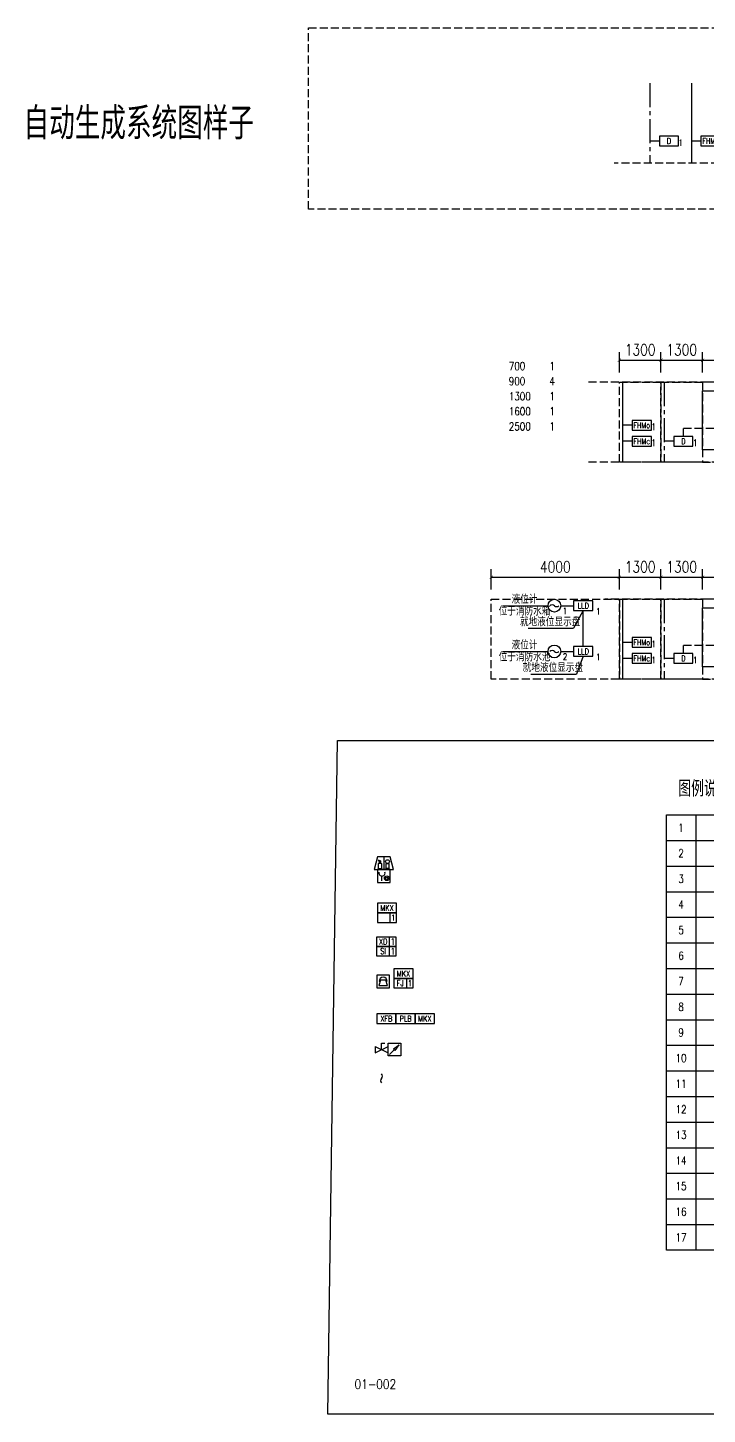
# Model space of a CAD drawing. Header units: millimetres. Extents: x -2817 to 99833, y 5022 to 48346.
# Drawn here: x -2817 to 18412, y 5022 to 48346 of the extents above; entities that cross this region are included whole.
import ezdxf
from ezdxf.enums import TextEntityAlignment as Align
from ezdxf.lldxf.tags import DXFTag

# ---------------------------------------------------------------- set-up
doc = ezdxf.new("R2010")
doc.units = ezdxf.units.MM
doc.header["$LTSCALE"] = 1000
doc.header["$PDMODE"] = 1
doc.header["$PDSIZE"] = 1
doc.linetypes.add('CENTER2', pattern=[1.125, 0.75, -0.125, 0.125, -0.125])
doc.linetypes.add('DASH', pattern=[0.35, 0.25, -0.1])
for name, color, linetype in [('E-ANNO-TEXT', 6, 'Continuous'), ('E-EQUIP', 4, 'Continuous'), ('FA-防火分区', 3, 'Continuous')]:
    doc.layers.add(name, color=color, linetype=linetype)
doc.styles.add('E-TEXT', font='romans.shx', dxfattribs={"width": 0.8, "bigfont": 'hztxt.shx'})
doc.styles.get("Standard").update_dxf_attribs({"font": 'tjromans.shx', "width": 0.8, "bigfont": 'tj-hztxt.shx'})
tags = doc.linetypes.add('TJAD_FA_L', pattern='A,0.75,-0.1,["L",E-TEXT,S=0.2,R=0,X=0,Y=-0.1],-0.3', length=1.15).pattern_tags.tags
tags[6] = DXFTag(74, 10)
doc.dimstyles.get("Standard").update_dxf_attribs({"dimscale": 100, "dimtxt": 3.5, "dimasz": 1, "dimexe": 2.5, "dimexo": 3, "dimgap": 1.5, "dimtad": 1, "dimdec": 0, "dimzin": 0, "dimdsep": 46, "dimtxsty": 'Standard', "dimblk": 'ARCHTICK', "dimcen": 0.09, "dimadec": 0, "dimazin": 0, "dimtfac": 1, "dimtdec": 0, "dimtix": 1, "dimtmove": 2, "dimatfit": 3, "dimfxl": 0, "dimtolj": 1, "dimtzin": 0, "dimarcsym": 0})

# ---------------------------------------------------------------- blocks, each defined once
blk = doc.blocks.new('E-ANNO-连续符号')
at = {"color": 6}
for centre, start, end in [((-0.71, 0.71), 315, 45), ((0.71, -0.71), 135, 225)]:
    blk.add_arc(centre, 1, start, end, dxfattribs=at)
blk = doc.blocks.new('FA-37-区域显示器')
blk.add_lwpolyline([(-3, 0), (3, 0), (3, 3), (-3, 3)], close=True)
at = {"color": 6, "insert": (0, 1.5), "char_height": 1.8, "width": 6, "attachment_point": 5, "line_spacing_factor": 0.6, "style": 'E-TEXT'}
blk.add_mtext('D', dxfattribs=at)
blk = doc.blocks.new('FA-38-常闭防火门监控模块')
blk.add_lwpolyline([(-3, 0), (3, 0), (3, 3), (-3, 3)], close=True)
for p in [(-3, 1.5), (0, 3), (0, 0), (3, 1.5)]:
    blk.add_point(p)
at = {"color": 6, "insert": (0, 1.5), "char_height": 1.8, "width": 6, "attachment_point": 5, "line_spacing_factor": 0.6, "style": 'E-TEXT'}
blk.add_mtext('{\\W0.7;FHMc}', dxfattribs=at)
blk = doc.blocks.new('_ArchTick')
at = {"color": 0, "linetype": 'ByBlock', "const_width": 0.15}
blk.add_lwpolyline([(-0.5, -0.5), (0.5, 0.5)], dxfattribs=at)
blk = doc.blocks.new('*D64')
at = {"layer": 'Defpoints', "color": 0, "transparency": 16777216}
for p in [(-114710, 123118), (-116010, 122434), (-114710, 122434)]:
    blk.add_point(p, dxfattribs=at)
at = {"layer": 'E-EQUIP', "color": 0, "linetype": 'Continuous', "lineweight": -2, "transparency": 16777216}
for p, q in [((-116010, 122734), (-116010, 123368)), ((-116010, 123118), (-114710, 123118)), ((-114710, 122734), (-114710, 123368))]:
    blk.add_line(p, q, dxfattribs=at)
at = {"layer": 'E-EQUIP', "color": 0, "lineweight": -2, "transparency": 16777216, "xscale": 100, "yscale": 100, "zscale": 100, "rotation": 180}
blk.add_blockref('_ArchTick', (-116010, 123118), dxfattribs=at)
at = {"layer": 'E-EQUIP', "color": 0, "lineweight": -2, "transparency": 16777216, "xscale": 100, "yscale": 100, "zscale": 100}
blk.add_blockref('_ArchTick', (-114710, 123118), dxfattribs=at)
at = {"layer": 'E-EQUIP', "transparency": 16777216, "insert": (-115360, 123443), "char_height": 350, "attachment_point": 5}
blk.add_mtext('\\A1;1300', dxfattribs=at)
blk = doc.blocks.new('*D109')
at = {"layer": 'Defpoints', "color": 0, "transparency": 16777216}
for p in [(18265, 31174), (16965, 30490), (18265, 30490)]:
    blk.add_point(p, dxfattribs=at)
at = {"layer": 'E-EQUIP', "color": 0, "linetype": 'Continuous', "lineweight": -2, "transparency": 16777216}
for p, q in [((16965, 30790), (16965, 31424)), ((18265, 30790), (18265, 31424)), ((16965, 31174), (18265, 31174))]:
    blk.add_line(p, q, dxfattribs=at)
at = {"layer": 'E-EQUIP', "color": 0, "lineweight": -2, "transparency": 16777216, "xscale": 100, "yscale": 100, "zscale": 100, "rotation": 180}
blk.add_blockref('_ArchTick', (16965, 31174), dxfattribs=at)
at = {"layer": 'E-EQUIP', "color": 0, "lineweight": -2, "transparency": 16777216, "xscale": 100, "yscale": 100, "zscale": 100}
blk.add_blockref('_ArchTick', (18265, 31174), dxfattribs=at)
at = {"layer": 'E-EQUIP', "transparency": 16777216, "insert": (17615, 31499), "char_height": 350, "attachment_point": 5}
blk.add_mtext('\\A1;1300', dxfattribs=at)
blk = doc.blocks.new('*D167')
at = {"layer": 'Defpoints', "color": 0, "transparency": 16777216}
for p in [(20765, 31174), (18265, 30490), (20765, 30490)]:
    blk.add_point(p, dxfattribs=at)
at = {"layer": 'E-EQUIP', "color": 0, "linetype": 'Continuous', "lineweight": -2, "transparency": 16777216}
for p, q in [((18265, 30790), (18265, 31424)), ((20765, 30790), (20765, 31424)), ((18265, 31174), (20765, 31174))]:
    blk.add_line(p, q, dxfattribs=at)
at = {"layer": 'E-EQUIP', "color": 0, "lineweight": -2, "transparency": 16777216, "xscale": 100, "yscale": 100, "zscale": 100, "rotation": 180}
blk.add_blockref('_ArchTick', (18265, 31174), dxfattribs=at)
at = {"layer": 'E-EQUIP', "color": 0, "lineweight": -2, "transparency": 16777216, "xscale": 100, "yscale": 100, "zscale": 100}
blk.add_blockref('_ArchTick', (20765, 31174), dxfattribs=at)
at = {"layer": 'E-EQUIP', "transparency": 16777216, "insert": (19515, 31499), "char_height": 350, "attachment_point": 5}
blk.add_mtext('\\A1;2500', dxfattribs=at)
blk = doc.blocks.new('FA-35-就地液位显示盘')
blk.add_lwpolyline([(-3, 0), (3, 0), (3, 3), (-3, 3)], close=True)
at = {"color": 6, "insert": (0, 1.5), "char_height": 1.8, "width": 6, "attachment_point": 5, "line_spacing_factor": 0.6, "style": 'E-TEXT'}
blk.add_mtext('LLD', dxfattribs=at)
blk = doc.blocks.new('FA-36-液位计')
blk.add_circle((0, 0), 2)
at = {"color": 6}
for centre, start, end in [((-0.71, -0.71), 45, 135), ((0.71, 0.71), 225, 315)]:
    blk.add_arc(centre, 1, start, end, dxfattribs=at)
blk = doc.blocks.new('FA-18-信号阀')
for p, q in [((-2, -1), (2, 1)), ((-2, 1), (2, -1)), ((-2, 1), (-2, -1)), ((0, 0), (0, 2)), ((0, 2), (1, 2)), ((2, -1), (2, 1))]:
    blk.add_line(p, q)
for p in [(0, 2), (-2, 0), (2, 0)]:
    blk.add_point(p)
blk = doc.blocks.new('FA-17-水流指示器')
h = blk.add_hatch()
h.set_pattern_fill('ANGLE', color=6)
h.set_pattern_definition([(0, (0, 0), (0, 6.985), [5.08, -1.905]), (90, (0, 0), (-6.985, 4e-16), [5.08, -1.905])])
h.paths.add_polyline_path([(1.5, 1.5), (-0.26, 0.26), (0.26, -0.26)])
at = {"color": 6}
for p, q in [((-0.26, 0.26), (1.5, 1.5)), ((-0.26, 0.26), (0.26, -0.26)), ((0.26, -0.26), (1.5, 1.5)), ((-1.5, -1.5), (0, 0))]:
    blk.add_line(p, q, dxfattribs=at)
blk.add_lwpolyline([(-2, 2), (2, 2), (2, -2), (-2, -2)], close=True)
for p in [(-2, 0), (0, 2), (2, 0), (0, -2)]:
    blk.add_point(p)
blk = doc.blocks.new('FA-02-带消防电话插孔的手动报警按钮')
at = {"color": 6}
blk.add_line((-0.58, 0.47), (-0.58, 1.97), dxfattribs=at)
blk.add_lwpolyline([(-2, 0), (2, 0), (2, 4), (-2, 4)], close=True)
for radius in [0.748, 0.374]:
    blk.add_circle((0.94, 1.29), radius, dxfattribs=at)
blk.add_arc((-0.58, 2.94), 0.974, 166.735, 13.265, dxfattribs=at)
blk = doc.blocks.new('FA-04-声光警报器')
at = {"color": 6}
for p, q in [((-1.73, 3.08), (-0.99, 2.74)), ((-1.73, 3.08), (-1.17, 1.88)), ((-0.99, 2.74), (-1.17, 1.88)), ((0, 4), (0, 0))]:
    blk.add_line(p, q, dxfattribs=at)
blk.add_lwpolyline([(-3, 0), (3, 0), (2, 4), (-2, 4)], close=True)
for points in [[(-1.71, 1.88), (-1.71, 0.36), (-0.63, 0.36), (-0.63, 1.88)], [(1.61, 1.88), (1.61, 0.36), (0.73, 0.36), (0.73, 1.88)]]:
    blk.add_lwpolyline(points, close=True, dxfattribs=at)
blk.add_circle((1.17, 2.48), 0.6, dxfattribs=at)
for p in [(-2.5, 2), (0, 4), (0, 0), (2.5, 2)]:
    blk.add_point(p)
blk = doc.blocks.new('FA-模块箱')
blk.add_lwpolyline([(-3, 0), (3, 0), (3, 3), (-3, 3)], close=True)
for p in [(-3, 1.5), (0, 3), (3, 1.5), (0, 0)]:
    blk.add_point(p)
at = {"color": 6, "insert": (0, 1.5), "char_height": 1.8, "width": 6, "attachment_point": 5, "line_spacing_factor": 0.6, "style": 'E-TEXT'}
blk.add_mtext('MKX', dxfattribs=at)
blk = doc.blocks.new('FA-03-火灾报警电话机')
at = {"color": 6}
for p, q in [((-0.8, 2.4), (-1.32, 0.8)), ((-1.32, 0.8), (1.32, 0.8)), ((-1.28, 2.08), (-0.904, 2.08)), ((0.8, 2.4), (-0.8, 2.4)), ((1.32, 0.8), (0.8, 2.4)), ((1.28, 2.08), (0.904, 2.08))]:
    blk.add_line(p, q, dxfattribs=at)
blk.add_lwpolyline([(-2, 0), (2, 0), (2, 4), (-2, 4)], close=True)
blk.add_arc((0, 2.08), 1.28, 0, 180, dxfattribs=at)
at = {"layer": 'Defpoints'}
for p in [(-2, 2), (0, 4), (0, 0), (2, 2)]:
    blk.add_point(p, dxfattribs=at)
blk = doc.blocks.new('FA-29-消防泵控制箱')
blk.add_lwpolyline([(-3, 0), (3, 0), (3, 3), (-3, 3)], close=True)
at = {"color": 6, "insert": (0, 1.51), "char_height": 1.8, "width": 6, "attachment_point": 5, "style": 'E-TEXT'}
blk.add_mtext('{\\W0.7;XFB}', dxfattribs=at)
blk = doc.blocks.new('FA-30-喷淋泵控制箱')
blk.add_lwpolyline([(-3, 0), (3, 0), (3, 3), (-3, 3)], close=True)
at = {"color": 6, "insert": (0, 1.5), "char_height": 1.8, "width": 6, "attachment_point": 5, "style": 'E-TEXT'}
blk.add_mtext('\\W0.7000;PLB', dxfattribs=at)
blk = doc.blocks.new('FA-01-接线端子箱')
blk.add_line((1, 0), (1, 3))
blk.add_lwpolyline([(-3, 3), (3, 3), (3, 0), (-3, 0)], close=True)
at = {"color": 6, "insert": (-1, 1.5), "char_height": 1.8, "width": 2.412, "attachment_point": 5, "style": 'E-TEXT'}
blk.add_mtext('\\W0.8000;XD', dxfattribs=at)
at = {"layer": 'E-EQUIP', "color": 6, "style": 'E-TEXT', "width": 0.8}
blk.add_attdef('N', text='', height=1.8, dxfattribs=at).set_placement((2, 1.5), align=Align.MIDDLE_CENTER)
blk = doc.blocks.new('FA-总线短路隔离器')
blk.add_line((1, 0), (1, 3))
blk.add_lwpolyline([(-3, 3), (3, 3), (3, 0), (-3, 0)], close=True)
for p in [(-3, 1.5), (0, 3), (0, 0), (3, 1.5)]:
    blk.add_point(p)
at = {"color": 6, "insert": (-1, 1.5), "char_height": 1.8, "width": 4, "attachment_point": 5, "line_spacing_factor": 0.6, "style": 'E-TEXT'}
blk.add_mtext('{\\W0.7;SI}', dxfattribs=at)
at = {"layer": 'E-EQUIP', "color": 6, "style": 'E-TEXT', "width": 0.8}
blk.add_attdef('N', text='', height=1.8, dxfattribs=at).set_placement((2, 1.5), align=Align.MIDDLE_CENTER)
blk = doc.blocks.new('FA-39-常开防火门监控模块')
blk.add_lwpolyline([(-3, 0), (3, 0), (3, 3), (-3, 3)], close=True)
for p in [(-3, 1.5), (0, 3), (0, 0), (3, 1.5)]:
    blk.add_point(p)
at = {"color": 6, "insert": (0, 1.5), "char_height": 1.8, "width": 6, "attachment_point": 5, "line_spacing_factor": 0.6, "style": 'E-TEXT'}
blk.add_mtext('{\\W0.7;FHMo}', dxfattribs=at)
blk = doc.blocks.new('FA-34-消防风机控制箱')
blk.add_line((1, 3), (1, 0))
blk.add_lwpolyline([(-3, 0), (3, 0), (3, 3), (-3, 3)], close=True)
at = {"color": 6, "insert": (-1, 1.5), "char_height": 1.8, "width": 4, "attachment_point": 5, "style": 'E-TEXT'}
blk.add_mtext('FJ', dxfattribs=at)
at = {"layer": 'E-EQUIP', "color": 6, "style": 'E-TEXT', "width": 0.8}
blk.add_attdef('N', text='', height=1.8, dxfattribs=at).set_placement((2, 1.5), align=Align.MIDDLE_CENTER)
blk = doc.blocks.new('FA-28-非消防配电箱')
blk.add_line((1, 0), (1, 3))
blk.add_lwpolyline([(-3, 0), (3, 0), (3, 3), (-3, 3)], close=True)
at = {"layer": 'E-EQUIP', "color": 6, "style": 'E-TEXT', "width": 0.8}
blk.add_attdef('N', text='', height=1.8, dxfattribs=at).set_placement((2, 1.5), align=Align.MIDDLE_CENTER)
blk = doc.blocks.new('*D138')
at = {"layer": 'Defpoints', "color": 0, "transparency": 16777216}
for p in [(16965, 37959), (15665, 37275), (16965, 37275)]:
    blk.add_point(p, dxfattribs=at)
at = {"layer": 'E-EQUIP', "color": 0, "linetype": 'Continuous', "lineweight": -2, "transparency": 16777216}
for p, q in [((15665, 37575), (15665, 38209)), ((16965, 37575), (16965, 38209)), ((15665, 37959), (16965, 37959))]:
    blk.add_line(p, q, dxfattribs=at)
at = {"layer": 'E-EQUIP', "color": 0, "lineweight": -2, "transparency": 16777216, "xscale": 100, "yscale": 100, "zscale": 100, "rotation": 180}
blk.add_blockref('_ArchTick', (15665, 37959), dxfattribs=at)
at = {"layer": 'E-EQUIP', "color": 0, "lineweight": -2, "transparency": 16777216, "xscale": 100, "yscale": 100, "zscale": 100}
blk.add_blockref('_ArchTick', (16965, 37959), dxfattribs=at)
at = {"layer": 'E-EQUIP', "transparency": 16777216, "insert": (16315, 38284), "char_height": 350, "attachment_point": 5}
blk.add_mtext('\\A1;1300', dxfattribs=at)
blk = doc.blocks.new('*D139')
at = {"layer": 'Defpoints', "color": 0, "transparency": 16777216}
for p in [(18265, 37959), (16965, 37275), (18265, 37275)]:
    blk.add_point(p, dxfattribs=at)
at = {"layer": 'E-EQUIP', "color": 0, "linetype": 'Continuous', "lineweight": -2, "transparency": 16777216}
for p, q in [((16965, 37575), (16965, 38209)), ((18265, 37575), (18265, 38209)), ((16965, 37959), (18265, 37959))]:
    blk.add_line(p, q, dxfattribs=at)
at = {"layer": 'E-EQUIP', "color": 0, "lineweight": -2, "transparency": 16777216, "xscale": 100, "yscale": 100, "zscale": 100, "rotation": 180}
blk.add_blockref('_ArchTick', (16965, 37959), dxfattribs=at)
at = {"layer": 'E-EQUIP', "color": 0, "lineweight": -2, "transparency": 16777216, "xscale": 100, "yscale": 100, "zscale": 100}
blk.add_blockref('_ArchTick', (18265, 37959), dxfattribs=at)
at = {"layer": 'E-EQUIP', "transparency": 16777216, "insert": (17615, 38284), "char_height": 350, "attachment_point": 5}
blk.add_mtext('\\A1;1300', dxfattribs=at)
blk = doc.blocks.new('*D140')
at = {"layer": 'Defpoints', "color": 0, "transparency": 16777216}
for p in [(20765, 37959), (18265, 37275), (20765, 37275)]:
    blk.add_point(p, dxfattribs=at)
at = {"layer": 'E-EQUIP', "color": 0, "linetype": 'Continuous', "lineweight": -2, "transparency": 16777216}
for p, q in [((18265, 37575), (18265, 38209)), ((20765, 37575), (20765, 38209)), ((18265, 37959), (20765, 37959))]:
    blk.add_line(p, q, dxfattribs=at)
at = {"layer": 'E-EQUIP', "color": 0, "lineweight": -2, "transparency": 16777216, "xscale": 100, "yscale": 100, "zscale": 100, "rotation": 180}
blk.add_blockref('_ArchTick', (18265, 37959), dxfattribs=at)
at = {"layer": 'E-EQUIP', "color": 0, "lineweight": -2, "transparency": 16777216, "xscale": 100, "yscale": 100, "zscale": 100}
blk.add_blockref('_ArchTick', (20765, 37959), dxfattribs=at)
at = {"layer": 'E-EQUIP', "transparency": 16777216, "insert": (19515, 38284), "char_height": 350, "attachment_point": 5}
blk.add_mtext('\\A1;2500', dxfattribs=at)
blk = doc.blocks.new('*D166')
at = {"layer": 'Defpoints', "color": 0, "transparency": 16777216}
for p in [(15665, 31174), (11665, 30490), (15665, 30490)]:
    blk.add_point(p, dxfattribs=at)
at = {"layer": 'E-EQUIP', "color": 0, "linetype": 'Continuous', "lineweight": -2, "transparency": 16777216}
for p, q in [((11665, 30790), (11665, 31424)), ((15665, 30790), (15665, 31424)), ((11665, 31174), (15665, 31174))]:
    blk.add_line(p, q, dxfattribs=at)
at = {"layer": 'E-EQUIP', "color": 0, "lineweight": -2, "transparency": 16777216, "xscale": 100, "yscale": 100, "zscale": 100, "rotation": 180}
blk.add_blockref('_ArchTick', (11665, 31174), dxfattribs=at)
at = {"layer": 'E-EQUIP', "color": 0, "lineweight": -2, "transparency": 16777216, "xscale": 100, "yscale": 100, "zscale": 100}
blk.add_blockref('_ArchTick', (15665, 31174), dxfattribs=at)
at = {"layer": 'E-EQUIP', "transparency": 16777216, "insert": (13665, 31499), "char_height": 350, "attachment_point": 5}
blk.add_mtext('\\A1;4000', dxfattribs=at)

msp = doc.modelspace()

# ---------------------------------------------------------------- linework, layer by layer
at = {"layer": 'Defpoints', "color": 8, "linetype": 'DASH'}
for points in [[(15665, 37274.8), (16965, 37274.8), (16965, 34774.8), (15665, 34774.8)], [(16965, 37274.8), (18265, 37274.8), (18265, 34774.8), (16965, 34774.8)], [(18265, 34774.8), (20765, 34774.8), (20765, 37274.8), (18265, 37274.8)], [(11665, 30489.9), (15665, 30489.9), (15665, 27989.9), (11665, 27989.9)], [(15665, 30489.9), (16965, 30489.9), (16965, 27989.9), (15665, 27989.9)], [(16965, 30489.9), (18265, 30489.9), (18265, 27989.9), (16965, 27989.9)], [(18265, 27989.9), (20765, 27989.9), (20765, 30489.9), (18265, 30489.9)]]:
    msp.add_lwpolyline(points, close=True, dxfattribs=at)
at = {"layer": 'E-ANNO-TEXT', "color": 161, "linetype": 'CENTER2'}
for p, q in [((16615.7, 46610.4), (16615.7, 44110.4)), ((16915.7, 44806.1), (16615.7, 44806.1)), ((17065, 37274.8), (17065, 34774.8)), ((17365, 35424.8), (17065, 35424.8)), ((17065, 30489.9), (17065, 27989.9)), ((17365, 28639.9), (17065, 28639.9))]:
    msp.add_line(p, q, dxfattribs=at)
at = {"layer": 'E-ANNO-TEXT', "color": 1}
for p, q in [((17915.7, 46610.4), (17915.7, 44110.4)), ((18215.7, 44806.1), (17915.7, 44806.1)), ((15765, 37274.8), (15765, 34774.8)), ((16065, 35924.8), (15765, 35924.8)), ((16065, 35424.8), (15765, 35424.8)), ((15765, 30489.9), (15765, 27989.9)), ((16065, 29139.9), (15765, 29139.9)), ((16065, 28639.9), (15765, 28639.9))]:
    msp.add_line(p, q, dxfattribs=at)
at = {"layer": 'E-ANNO-TEXT', "color": 8, "linetype": 'DASH'}
for p, q in [((52380.2, 44110.4), (15506.8, 44110.4)), ((59750.7, 37274.8), (14656.2, 37274.8)), ((59750.7, 34774.8), (14656.2, 34774.8)), ((59750.7, 30489.9), (15215.2, 30489.9)), ((59750.7, 27989.9), (15215.2, 27989.9))]:
    msp.add_line(p, q, dxfattribs=at)
at = {"layer": 'E-ANNO-TEXT', "color": 2, "linetype": 'DASH'}
for p, q in [((17665, 35834.9), (18749.4, 35834.9)), ((17665, 35574.8), (17665, 35834.9)), ((17665, 29050), (18749.4, 29050)), ((17665, 28789.9), (17665, 29050))]:
    msp.add_line(p, q, dxfattribs=at)
at = {"layer": 'E-ANNO-TEXT', "color": 6}
for p, q in [((12019.2, 30285.5), (13436.9, 30285.5)), ((14536.9, 30135.5), (14236.9, 29581.2)), ((12819.2, 29581.2), (14236.9, 29581.2)), ((12019.2, 28856.7), (13436.9, 28856.7)), ((14536.9, 28706.7), (14322, 28152.4)), ((12904.2, 28152.4), (14322, 28152.4))]:
    msp.add_line(p, q, dxfattribs=at)
at = {"layer": 'E-ANNO-TEXT', "color": 11}
for p, q in [((13836.9, 30285.5), (14236.9, 30285.5)), ((13836.9, 28856.7), (14236.9, 28856.7))]:
    msp.add_line(p, q, dxfattribs=at)
at = {"layer": 'E-ANNO-TEXT', "color": 1, "linetype": 'TJAD_FA_L'}
msp.add_line((14536.9, 29006.7), (14536.9, 30135.5), dxfattribs=at)
at = {"layer": 'E-ANNO-TEXT'}
for p, q in [((17142.9, 10150.6), (17142.9, 23750.6)), ((17142.9, 23750.6), (25114.5, 23750.6)), ((18050.4, 23750.6), (18050.4, 10150.6)), ((17142.9, 22950.6), (25114.5, 22950.6)), ((17142.9, 22150.6), (25114.5, 22150.6)), ((17142.9, 21350.6), (25114.5, 21350.6)), ((17142.9, 20550.6), (25114.5, 20550.6)), ((17142.9, 19750.6), (25114.5, 19750.6)), ((17142.9, 18950.6), (25114.5, 18950.6)), ((17142.9, 18150.6), (25114.5, 18150.6)), ((17142.9, 17350.6), (25114.5, 17350.6)), ((17142.9, 16550.6), (25114.5, 16550.6)), ((17142.9, 15750.6), (25114.5, 15750.6)), ((17142.9, 14950.6), (25114.5, 14950.6)), ((17142.9, 14150.6), (25114.5, 14150.6)), ((17142.9, 13350.6), (25114.5, 13350.6)), ((17142.9, 12550.6), (25114.5, 12550.6)), ((17142.9, 11750.6), (25114.5, 11750.6)), ((17142.9, 10950.6), (25114.5, 10950.6)), ((25114.5, 10150.6), (17142.9, 10150.6))]:
    msp.add_line(p, q, dxfattribs=at)
at = {"layer": 'E-ANNO-TEXT', "color": 8, "linetype": 'DASH'}
msp.add_lwpolyline([(5953, 48345.7), (54782.5, 48345.7), (54782.5, 42677.7), (5953, 42677.7)], close=True, dxfattribs=at)
at = {"layer": 'E-EQUIP'}
for points in [[(18265, 37004.7), (20338.4, 37004.7), (20338.4, 35157.2), (18265, 35157.2)], [(18265, 30219.8), (20338.4, 30219.8), (20338.4, 28372.3), (18265, 28372.3)]]:
    msp.add_lwpolyline(points, close=True, dxfattribs=at)
at = {"layer": 'FA-防火分区'}
msp.add_lwpolyline([(6863.2, 26079.6), (60799.1, 26079.6), (60799.1, 5022.1), (6556.3, 5022.1)], close=True, dxfattribs=at)

# ---------------------------------------------------------------- block references
at = {"layer": 'E-EQUIP', "xscale": 100, "yscale": 100, "zscale": 100}
for name, p in [('FA-37-区域显示器', (17215.7, 44656.1)), ('FA-38-常闭防火门监控模块', (18515.7, 44656.1)), ('FA-39-常开防火门监控模块', (16365, 35774.8)), ('FA-38-常闭防火门监控模块', (16365, 35274.8)), ('FA-37-区域显示器', (17665, 35274.8)), ('FA-36-液位计', (13636.9, 30285.5)), ('FA-35-就地液位显示盘', (14536.9, 30135.5)), ('FA-36-液位计', (13636.9, 28856.7)), ('FA-39-常开防火门监控模块', (16365, 28989.9)), ('FA-35-就地液位显示盘', (14536.9, 28706.7)), ('FA-38-常闭防火门监控模块', (16365, 28489.9)), ('FA-37-区域显示器', (17665, 28489.9)), ('FA-04-声光警报器', (8305.5, 22042.1)), ('FA-02-带消防电话插孔的手动报警按钮', (8305.5, 21642.1)), ('FA-模块箱', (8405.5, 20691.7)), ('FA-03-火灾报警电话机', (8287.5, 18341.7)), ('FA-模块箱', (8920, 18641.3)), ('FA-29-消防泵控制箱', (8387.5, 17232.2)), ('FA-30-喷淋泵控制箱', (8987.5, 17232.2)), ('FA-模块箱', (9587.5, 17232.2)), ('FA-18-信号阀', (8237.6, 16417.5)), ('FA-17-水流指示器', (8637.6, 16417.5)), ('E-ANNO-连续符号', (8231.8, 15516))]:
    msp.add_blockref(name, p, dxfattribs=at)
at = {"layer": 'E-EQUIP'}
ref = msp.add_blockref('FA-28-非消防配电箱', (8405.5, 20391.7), dxfattribs=dict(at, xscale=100, yscale=100, zscale=100))
ref.add_attrib('N', '1', dxfattribs={"layer": '0', "color": 6, "height": 180, "style": 'E-TEXT', "width": 0.8}).set_placement((8605.5, 20541.7), align=Align.MIDDLE_CENTER)
ref = msp.add_blockref('FA-01-接线端子箱', (8387.5, 19640.9), dxfattribs=dict(at, xscale=100, yscale=100, zscale=100))
ref.add_attrib('N', '1', dxfattribs={"layer": '0', "color": 6, "height": 200, "style": 'E-TEXT', "width": 0.8}).set_placement((8587.5, 19790.9), align=Align.MIDDLE_CENTER)
ref = msp.add_blockref('FA-总线短路隔离器', (8387.5, 19340.9), dxfattribs=dict(at, xscale=100, yscale=100, zscale=100))
ref.add_attrib('N', '1', dxfattribs={"layer": '0', "color": 6, "height": 200, "style": 'E-TEXT', "width": 0.8}).set_placement((8587.5, 19490.9), align=Align.MIDDLE_CENTER)
ref = msp.add_blockref('FA-34-消防风机控制箱', (8920, 18341.3), dxfattribs=dict(at, xscale=100, yscale=100, zscale=100))
ref.add_attrib('N', '1', dxfattribs={"layer": '0', "color": 6, "height": 180, "style": 'E-TEXT', "width": 0.8}).set_placement((9120, 18491.3), align=Align.MIDDLE_CENTER)

# ---------------------------------------------------------------- texts
at = {"layer": 'E-ANNO-TEXT', "color": 6, "style": 'E-TEXT', "width": 0.8}
for s, height, p in [('自动生成系统图样子', 1000, (652.2, 44854.6)), ('液位计', 250, (12703.4, 30351.6)), ('位于消防水箱', 250, (12703.4, 29981.4)), ('就地液位显示盘', 250, (13503.4, 29647.3)), ('液位计', 250, (12703.4, 28922.8)), ('位于消防水池', 250, (12703.4, 28552.6)), ('就地液位显示盘', 250, (13588.5, 28218.5))]:
    msp.add_text(s, height=height, dxfattribs=at).set_placement(p, align=Align.CENTER)
for p in [(17515.7, 44656.1), (16665, 35774.8), (16665, 35274.8), (17965, 35274.8), (16665, 28989.9), (16665, 28489.9), (17965, 28489.9)]:
    msp.add_text('1', height=200, rotation=0, dxfattribs=at).set_placement(p)
for s, p in [('1', (13899.4, 30023)), ('1', (14936.9, 30011.1)), ('2', (13899.4, 28594.2)), ('1', (14936.9, 28582.3))]:
    msp.add_text(s, height=200, dxfattribs=at).set_placement(p)
at = {"layer": 'E-ANNO-TEXT', "style": 'E-TEXT', "width": 0.8}
msp.add_text('图例说明:', height=500, rotation=0, dxfattribs=at).set_placement((17509.2, 24321.7))
for s, p in [('1', (17592.9, 23350.6)), ('2', (17592.9, 22550.6)), ('3', (17592.9, 21750.6)), ('4', (17592.9, 20950.6)), ('5', (17592.9, 20150.6)), ('6', (17592.9, 19350.6)), ('7', (17592.9, 18550.6)), ('8', (17592.9, 17750.6)), ('9', (17592.9, 16950.6)), ('10', (17592.9, 16150.6)), ('11', (17592.9, 15350.6)), ('12', (17592.9, 14550.6)), ('13', (17592.9, 13750.6)), ('14', (17592.9, 12950.6)), ('15', (17592.9, 12150.6)), ('16', (17592.9, 11350.6)), ('17', (17592.9, 10550.6))]:
    msp.add_text(s, height=250, rotation=0, dxfattribs=at).set_placement(p, align=Align.MIDDLE)
at = {"layer": 'E-EQUIP', "width": 0.8}
for s, p in [('700', (12212.2, 37648.5)), ('1', (13480.5, 37648.5)), ('900', (12212.2, 37177.6)), ('4', (13480.5, 37177.6)), ('1300', (12212.2, 36706.7)), ('1', (13480.5, 36706.7)), ('1600', (12212.2, 36235.8)), ('1', (13480.5, 36235.8)), ('2500', (12212.2, 35764.9)), ('1', (13480.5, 35764.9))]:
    msp.add_text(s, height=250, dxfattribs=at).set_placement(p)
at = {"layer": 'FA-防火分区', "width": 0.8}
msp.add_text('01-002', height=300, dxfattribs=at).set_placement((7394.4, 5812.7))

# ---------------------------------------------------------------- dimensions: what is measured, and where the dimension line sits
at = {"layer": 'E-EQUIP'}
for base, p1, p2, override, picture, middle in [((16965, 37958.8), (15665, 37274.8), (16965, 37274.8), {"dimclrt": 256, "dimfxl": 250, "dimtfill": 0, "dimtfillclr": 256}, '*D138', (16315, 38283.8)), ((18265, 37958.8), (16965, 37274.8), (18265, 37274.8), {"dimclrt": 256, "dimfxl": 250, "dimtfillclr": 256}, '*D139', (17615, 38283.8)), ((20765, 37958.8), (18265, 37274.8), (20765, 37274.8), {"dimclrt": 256, "dimfxl": 250, "dimtfillclr": 256}, '*D140', (19515, 38283.8)), ((15665, 31173.9), (11665, 30489.9), (15665, 30489.9), {"dimclrt": 256, "dimfxl": 250, "dimtfill": 0, "dimtfillclr": 256}, '*D166', (13665, 31498.9)), ((18265, 31173.9), (16965, 30489.9), (18265, 30489.9), {"dimclrt": 256, "dimfxl": 250, "dimtfillclr": 256}, '*D109', (17615, 31498.9)), ((20765, 31173.9), (18265, 30489.9), (20765, 30489.9), {"dimclrt": 256, "dimfxl": 250, "dimtfillclr": 256}, '*D167', (19515, 31498.9))]:
    dim = msp.add_linear_dim(base=base, p1=p1, p2=p2, dimstyle='Standard', override=override, dxfattribs=at)
    dim.commit()
    dim.dimension.update_dxf_attribs({"geometry": picture, "text_midpoint": middle})
dim = msp.add_linear_dim(base=(16965, 31173.9), p1=(15665, 30489.9), p2=(16965, 30489.9), dimstyle='Standard', override={"dimclrt": 256, "dimfxl": 250, "dimtfill": 0, "dimtfillclr": 256}, dxfattribs=at)
dim.commit()
dim.dimension.update_dxf_attribs({"geometry": '*D64', "text_midpoint": (16315, 31498.9), "insert": (131675, -91944.2)})

doc.saveas('drawing.dxf')
